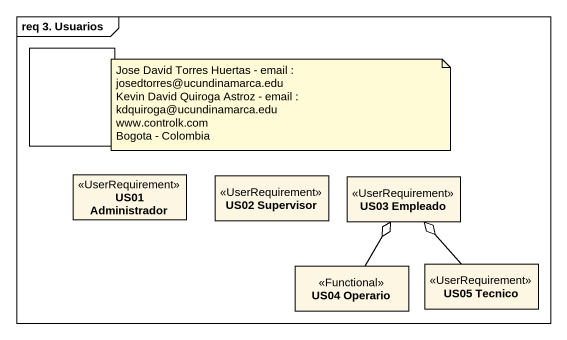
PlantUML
@startuml
mainframe req 3. Usuarios
allowmixing
hide circle
hide empty members
rectangle " " as rectangle1
class "US01 Administrador" as US01_Administrador <<UserRequirement>>
class "US02 Supervisor" as US02_Supervisor <<UserRequirement>>
class "US03 Empleado" as US03_Empleado <<UserRequirement>>
class "US04 Operario" as US04_Operario <<Functional>>
class "US05 Tecnico" as US05_Tecnico <<UserRequirement>>
US04_Operario -up-o US03_Empleado
US05_Tecnico -up-o US03_Empleado
note as N1
  Jose David Torres Huertas - email : josedtorres@ucundinamarca.edu
  Kevin David Quiroga Astroz - email : kdquiroga@ucundinamarca.edu
  www.controlk.com
  Bogota - Colombia
end note
@enduml
